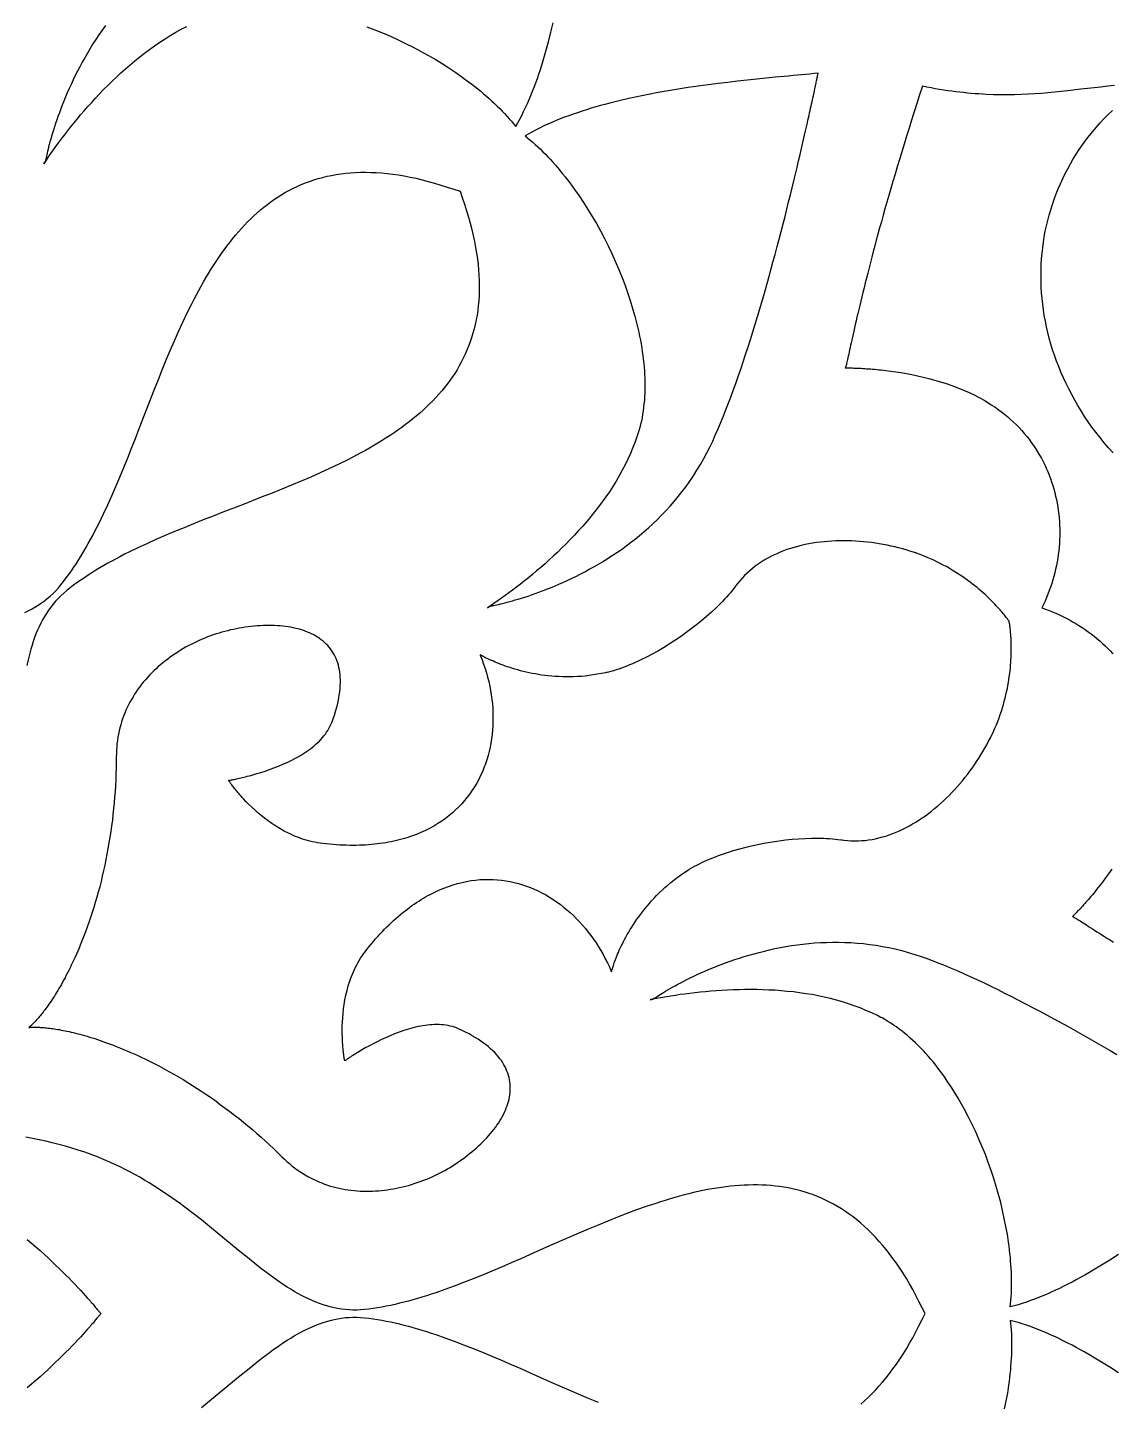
# Model space of a CAD drawing. Extents: x -555 to 555, y -555 to 555.
# Drawn here: x 77.4 to 199.1, y -9.9 to 144.4 of the extents above; entities that cross this region are included whole.
import ezdxf

# ---------------------------------------------------------------- set-up
doc = ezdxf.new("R2010")
doc.units = 0
doc.layers.add('PLAN_1', color=18, linetype='CONTINUOUS')

msp = doc.modelspace()

# ---------------------------------------------------------------- linework, layer by layer
at = {"layer": 'PLAN_1'}
for points in [[(86.17, 144.6), (85.8, 144.08), (85.44, 143.57), (85.1, 143.05), (84.76, 142.53), (84.44, 142.02), (84.14, 141.5), (83.84, 140.99), (83.56, 140.48), (83.28, 139.98), (83.02, 139.47), (82.77, 138.98), (82.53, 138.49), (82.3, 138), (82.09, 137.52), (81.88, 137.05), (81.68, 136.58), (81.49, 136.13), (81.32, 135.68), (81.15, 135.24), (80.99, 134.82), (80.84, 134.4), (80.7, 134), (80.56, 133.61), (80.44, 133.23), (80.33, 132.86), (80.22, 132.51), (80.12, 132.17), (80.03, 131.85), (79.94, 131.55), (79.86, 131.26), (79.79, 130.99), (79.73, 130.74), (79.67, 130.5), (79.62, 130.29), (79.58, 130.09), (79.54, 129.92), (79.51, 129.77), (79.48, 129.64), (79.47, 129.58), (79.46, 129.53), (79.45, 129.48), (79.44, 129.44), (79.44, 129.41), (79.43, 129.38), (79.43, 129.36), (79.42, 129.34), (79.42, 129.33), (79.25, 129.07), (79.3, 129.15), (79.54, 129.5), (79.78, 129.86), (80.05, 130.24), (80.32, 130.63), (80.61, 131.03), (80.91, 131.44), (81.23, 131.87), (81.56, 132.3), (81.9, 132.74), (82.25, 133.19), (82.61, 133.64), (82.99, 134.1), (83.38, 134.57), (83.78, 135.04), (84.19, 135.51), (84.62, 135.98), (85.06, 136.46), (85.5, 136.93), (85.96, 137.41), (86.43, 137.88), (86.91, 138.35), (87.4, 138.82), (87.9, 139.28), (88.41, 139.74), (88.93, 140.19), (89.47, 140.64), (90.01, 141.08), (90.56, 141.5), (91.12, 141.92), (91.69, 142.33), (92.27, 142.73), (92.86, 143.11), (93.45, 143.48), (94.06, 143.84), (94.68, 144.18), (95.3, 144.51)], [(115.52, 144.46), (116.4, 144.12), (117.28, 143.77), (118.15, 143.39), (119.01, 143), (119.86, 142.6), (120.71, 142.17), (121.54, 141.73), (122.36, 141.28), (123.16, 140.81), (123.95, 140.33), (124.72, 139.84), (125.48, 139.33), (126.21, 138.82), (126.93, 138.3), (127.28, 138.03), (127.62, 137.76), (127.96, 137.49), (128.29, 137.22), (128.62, 136.95), (128.93, 136.67), (129.25, 136.4), (129.55, 136.12), (129.85, 135.84), (130.15, 135.56), (130.43, 135.28), (130.71, 134.99), (130.98, 134.71), (131.24, 134.42), (131.5, 134.14), (131.75, 133.85), (131.99, 133.56), (132.22, 133.28), (132.45, 133.68), (132.68, 134.1), (132.9, 134.52), (133.11, 134.95), (133.33, 135.39), (133.53, 135.84), (133.73, 136.29), (133.93, 136.75), (134.12, 137.22), (134.3, 137.7), (134.48, 138.18), (134.65, 138.67), (134.82, 139.16), (134.99, 139.67), (135.15, 140.17), (135.31, 140.68), (135.46, 141.2), (135.61, 141.72), (135.75, 142.24), (135.89, 142.77), (136.16, 143.84), (136.41, 144.92)], [(199.44, 137.86), (198.67, 137.78), (197.9, 137.69), (197.15, 137.61), (195.65, 137.44), (194.18, 137.27), (192.7, 137.12), (191.97, 137.05), (191.23, 136.99), (190.48, 136.94), (189.73, 136.89), (188.97, 136.86), (188.21, 136.84), (187.43, 136.83), (186.65, 136.83), (185.85, 136.84), (185.04, 136.87), (184.21, 136.92), (183.79, 136.95), (183.36, 136.98), (182.94, 137.02), (182.5, 137.07), (182.06, 137.11), (181.62, 137.17), (181.17, 137.22), (180.72, 137.29), (180.26, 137.36), (179.79, 137.43), (179.32, 137.51), (178.85, 137.59), (178.36, 137.69), (177.88, 137.78), (177.56, 136.81), (177.25, 135.85), (176.95, 134.91), (176.65, 133.98), (176.37, 133.07), (176.09, 132.17), (175.82, 131.29), (175.55, 130.42), (175.29, 129.57), (175.04, 128.74), (174.8, 127.91), (174.56, 127.11), (174.33, 126.31), (174.1, 125.54), (173.88, 124.78), (173.67, 124.03), (173.47, 123.3), (173.27, 122.58), (173.07, 121.88), (172.88, 121.19), (172.7, 120.52), (172.53, 119.87), (172.36, 119.23), (172.19, 118.6), (172.03, 117.99), (171.88, 117.4), (171.73, 116.82), (171.59, 116.25), (171.45, 115.7), (171.32, 115.17), (171.19, 114.65), (171.07, 114.15), (170.95, 113.66), (170.84, 113.19), (170.73, 112.73), (170.63, 112.29), (170.53, 111.86), (170.43, 111.45), (170.34, 111.05), (170.25, 110.67), (170.17, 110.31), (170.09, 109.96), (170.02, 109.62), (169.95, 109.3), (169.88, 109), (169.82, 108.71), (169.76, 108.44), (169.7, 108.18), (169.65, 107.94), (169.6, 107.71), (169.55, 107.5), (169.51, 107.3), (169.47, 107.12), (169.43, 106.96), (169.4, 106.81), (169.37, 106.68), (169.34, 106.56), (169.31, 106.45), (169.29, 106.37), (169.27, 106.3), (169.25, 106.24), (169.23, 106.2), (169.22, 106.17), (169.21, 106.17), (169.21, 106.17), (169.23, 106.17), (169.26, 106.17), (169.3, 106.17), (169.36, 106.17), (169.42, 106.17), (169.5, 106.17), (169.59, 106.17), (169.69, 106.17), (169.8, 106.16), (169.91, 106.16), (170.04, 106.16), (170.18, 106.15), (170.33, 106.15), (170.49, 106.14), (170.65, 106.14), (170.83, 106.13), (171.01, 106.12), (171.2, 106.11), (171.4, 106.1), (171.61, 106.08), (171.82, 106.07), (172.04, 106.05), (172.27, 106.03), (172.51, 106.01), (172.75, 105.99), (173, 105.97), (173.25, 105.94), (173.51, 105.91), (173.78, 105.88), (174.33, 105.81), (174.89, 105.73), (175.48, 105.64), (176.08, 105.53), (176.69, 105.42), (177.31, 105.29), (177.95, 105.14), (178.59, 104.98), (179.24, 104.81), (179.89, 104.62), (180.54, 104.41), (181.19, 104.18), (181.84, 103.94), (182.49, 103.68), (183.13, 103.39), (183.76, 103.09), (184.08, 102.93), (184.39, 102.77), (184.81, 102.53), (185.21, 102.29), (185.61, 102.04), (186, 101.78), (186.38, 101.51), (186.74, 101.24), (187.1, 100.96), (187.45, 100.67), (187.78, 100.38), (188.11, 100.08), (188.42, 99.77), (188.73, 99.46), (189.02, 99.14), (189.31, 98.81), (189.58, 98.48), (189.85, 98.15), (190.1, 97.81), (190.35, 97.46), (190.58, 97.11), (190.81, 96.75), (191.02, 96.39), (191.23, 96.03), (191.42, 95.66), (191.61, 95.29), (191.78, 94.91), (191.95, 94.53), (192.1, 94.14), (192.25, 93.76), (192.38, 93.37), (192.51, 92.98), (192.63, 92.58), (192.73, 92.18), (192.83, 91.78), (192.92, 91.38), (193, 90.97), (193.07, 90.57), (193.13, 90.16), (193.18, 89.75), (193.22, 89.34), (193.25, 88.93), (193.27, 88.52), (193.29, 88.11), (193.29, 87.69), (193.29, 87.28), (193.27, 86.87), (193.25, 86.45), (193.22, 86.04), (193.17, 85.63), (193.12, 85.21), (193.06, 84.8), (192.99, 84.39), (192.92, 83.98), (192.83, 83.58), (192.73, 83.17), (192.63, 82.77), (192.52, 82.36), (192.39, 81.96), (192.26, 81.57), (192.12, 81.17), (191.97, 80.78), (191.82, 80.39), (191.65, 80), (191.48, 79.62), (191.29, 79.24), (191.69, 79.1), (192.09, 78.95), (192.48, 78.79), (192.86, 78.63), (193.25, 78.46), (193.62, 78.27), (194, 78.09), (194.37, 77.89), (194.73, 77.68), (195.09, 77.47), (195.45, 77.25), (195.8, 77.03), (196.14, 76.79), (196.48, 76.55), (196.81, 76.3), (197.14, 76.05), (197.46, 75.79), (197.78, 75.52), (198.09, 75.24), (198.39, 74.96), (198.69, 74.67), (198.97, 74.38), (199.26, 74.07)], [(199.27, 96.62), (198.77, 97.19), (198.28, 97.77), (197.81, 98.35), (197.35, 98.94), (196.91, 99.53), (196.49, 100.13), (196.08, 100.73), (195.7, 101.34), (195.32, 101.95), (194.97, 102.56), (194.63, 103.18), (194.3, 103.8), (194, 104.42), (193.71, 105.05), (193.43, 105.68), (193.17, 106.31), (192.93, 106.94), (192.7, 107.58), (192.49, 108.21), (192.3, 108.85), (192.12, 109.49), (191.96, 110.13), (191.81, 110.77), (191.68, 111.41), (191.56, 112.05), (191.46, 112.69), (191.38, 113.33), (191.31, 113.97), (191.26, 114.61), (191.22, 115.25), (191.2, 115.88), (191.19, 116.52), (191.2, 117.15), (191.22, 117.78), (191.26, 118.41), (191.31, 119.04), (191.38, 119.66), (191.46, 120.28), (191.56, 120.9), (191.67, 121.51), (191.8, 122.12), (191.95, 122.73), (192.1, 123.33), (192.28, 123.93), (192.46, 124.52), (192.66, 125.11), (192.88, 125.7), (193.11, 126.28), (193.36, 126.85), (193.62, 127.42), (193.89, 127.98), (194.18, 128.53), (194.48, 129.08), (194.8, 129.62), (195.13, 130.16), (195.48, 130.69), (195.83, 131.21), (196.21, 131.72), (196.6, 132.23), (197, 132.72), (197.41, 133.21), (197.84, 133.69), (198.28, 134.17), (198.74, 134.63), (199.21, 135.08)], [(77.11, 78.72), (77.5, 78.91), (77.88, 79.1), (78.25, 79.32), (78.61, 79.54), (78.97, 79.78), (79.31, 80.02), (79.64, 80.29), (79.97, 80.56), (80.28, 80.86), (80.59, 81.16), (80.88, 81.48), (81.17, 81.82), (81.47, 82.2), (81.76, 82.59), (82.06, 82.99), (82.34, 83.39), (82.62, 83.8), (82.9, 84.22), (83.18, 84.65), (83.45, 85.09), (83.71, 85.53), (83.98, 85.98), (84.24, 86.44), (84.49, 86.9), (84.74, 87.37), (84.99, 87.84), (85.24, 88.32), (85.48, 88.81), (85.96, 89.79), (86.43, 90.8), (86.89, 91.82), (87.35, 92.86), (87.79, 93.92), (88.23, 94.99), (88.67, 96.06), (89.1, 97.15), (89.53, 98.25), (89.96, 99.35), (90.81, 101.56), (91.68, 103.77), (92.11, 104.87), (92.55, 105.97), (93, 107.06), (93.45, 108.14), (93.91, 109.21), (94.38, 110.27), (94.86, 111.32), (95.35, 112.35), (95.86, 113.37), (96.11, 113.87), (96.37, 114.36), (96.64, 114.85), (96.9, 115.34), (97.17, 115.82), (97.45, 116.29), (97.73, 116.76), (98.01, 117.22), (98.3, 117.68), (98.59, 118.13), (98.88, 118.57), (99.18, 119), (99.49, 119.43), (99.8, 119.85), (100.12, 120.26), (100.44, 120.67), (100.76, 121.06), (101.1, 121.45), (101.43, 121.83), (101.78, 122.2), (102.13, 122.56), (102.48, 122.91), (102.84, 123.25), (103.21, 123.59), (103.58, 123.91), (103.96, 124.22), (104.35, 124.53), (104.74, 124.82), (105.14, 125.1), (105.55, 125.37), (105.97, 125.63), (106.39, 125.88), (106.82, 126.11), (107.26, 126.34), (107.7, 126.55), (108.15, 126.75), (108.61, 126.93), (109.08, 127.11), (109.56, 127.27), (110.05, 127.42), (110.54, 127.55), (111.04, 127.68), (111.55, 127.78), (112.07, 127.88), (112.6, 127.96), (113.14, 128.02), (113.69, 128.07), (114.24, 128.11), (114.81, 128.13), (115.39, 128.13), (115.97, 128.12), (116.57, 128.09), (117.17, 128.05), (117.79, 127.99), (118.42, 127.92), (119.05, 127.83), (119.7, 127.72), (120.36, 127.59), (121.03, 127.45), (121.71, 127.29), (122.4, 127.11), (123.1, 126.91), (123.81, 126.7), (124.54, 126.47), (125.28, 126.22), (125.99, 125.99), (126.22, 125.28), (126.47, 124.54), (126.7, 123.81), (126.91, 123.1), (127.11, 122.4), (127.29, 121.71), (127.45, 121.03), (127.59, 120.36), (127.72, 119.7), (127.83, 119.05), (127.92, 118.42), (127.99, 117.79), (128.05, 117.17), (128.09, 116.57), (128.12, 115.97), (128.13, 115.39), (128.13, 114.81), (128.11, 114.24), (128.07, 113.69), (128.02, 113.14), (127.96, 112.6), (127.88, 112.07), (127.78, 111.55), (127.68, 111.04), (127.55, 110.54), (127.42, 110.05), (127.27, 109.56), (127.11, 109.08), (126.93, 108.61), (126.75, 108.15), (126.55, 107.7), (126.34, 107.26), (126.11, 106.82), (125.88, 106.39), (125.63, 105.97), (125.37, 105.55), (125.1, 105.14), (124.82, 104.74), (124.53, 104.35), (124.22, 103.96), (123.91, 103.58), (123.59, 103.21), (123.25, 102.84), (122.91, 102.48), (122.56, 102.13), (122.2, 101.78), (121.83, 101.43), (121.45, 101.1), (121.06, 100.76), (120.67, 100.44), (120.26, 100.12), (119.85, 99.8), (119.43, 99.49), (119, 99.18), (118.57, 98.88), (118.13, 98.59), (117.68, 98.3), (117.22, 98.01), (116.76, 97.73), (116.29, 97.45), (115.82, 97.17), (115.34, 96.9), (114.85, 96.64), (114.36, 96.37), (113.87, 96.11), (113.37, 95.86), (112.35, 95.35), (111.32, 94.86), (110.27, 94.38), (109.21, 93.91), (108.14, 93.45), (107.06, 93), (105.97, 92.55), (104.87, 92.11), (103.77, 91.68), (101.56, 90.81), (99.35, 89.96), (98.25, 89.53), (97.15, 89.1), (96.06, 88.67), (94.99, 88.23), (93.92, 87.79), (92.86, 87.35), (91.82, 86.89), (90.8, 86.43), (89.79, 85.96), (88.81, 85.48), (88.32, 85.24), (87.84, 84.99), (87.37, 84.74), (86.9, 84.49), (86.44, 84.24), (85.98, 83.98), (85.53, 83.71), (85.09, 83.45), (84.65, 83.18), (84.22, 82.9), (83.8, 82.62), (83.39, 82.34), (82.99, 82.06), (82.59, 81.76), (82.2, 81.47), (81.82, 81.17), (81.48, 80.88), (81.16, 80.59), (80.86, 80.28), (80.56, 79.97), (80.29, 79.64), (80.02, 79.31), (79.78, 78.97), (79.54, 78.61), (79.32, 78.25), (79.1, 77.88), (78.91, 77.5), (78.72, 77.11), (78.54, 76.71), (78.37, 76.3), (78.22, 75.89), (78.07, 75.46), (77.93, 75.03), (77.8, 74.59), (77.68, 74.15), (77.57, 73.7), (77.46, 73.24), (77.36, 72.77)], [(199.13, 49.88), (198.78, 49.39), (198.43, 48.91), (198.09, 48.45), (197.75, 48.01), (197.58, 47.8), (197.42, 47.6), (197.26, 47.4), (197.1, 47.21), (196.95, 47.02), (196.79, 46.84), (196.64, 46.66), (196.5, 46.49), (196.36, 46.33), (196.22, 46.18), (196.09, 46.03), (195.96, 45.88), (195.84, 45.75), (195.72, 45.62), (195.61, 45.5), (195.5, 45.38), (195.4, 45.27), (195.3, 45.17), (195.21, 45.08), (195.13, 44.99), (195.06, 44.92), (194.99, 44.85), (194.93, 44.78), (194.87, 44.73), (194.83, 44.68), (194.79, 44.65), (194.76, 44.62), (194.73, 44.59), (194.72, 44.58), (194.72, 44.58), (194.73, 44.58), (194.76, 44.57), (194.8, 44.56), (194.85, 44.53), (194.92, 44.49), (195, 44.45), (195.09, 44.39), (195.19, 44.33), (195.31, 44.26), (195.44, 44.18), (195.58, 44.09), (195.74, 43.99), (195.91, 43.88), (196.09, 43.76), (196.28, 43.64), (196.49, 43.5), (196.71, 43.36), (196.95, 43.21), (197.2, 43.05), (197.46, 42.88), (197.74, 42.71), (198.03, 42.52), (198.33, 42.33), (198.64, 42.13), (198.98, 41.92), (199.32, 41.71)], [(199.87, 6.63), (198.93, 6.02), (197.99, 5.43), (197.04, 4.87), (196.57, 4.59), (196.1, 4.32), (195.63, 4.06), (195.15, 3.8), (194.68, 3.55), (194.21, 3.31), (193.74, 3.07), (193.27, 2.84), (192.8, 2.62), (192.33, 2.4), (191.87, 2.2), (191.4, 2), (190.94, 1.81), (190.47, 1.63), (190.01, 1.46), (189.55, 1.3), (189.09, 1.15), (188.64, 1), (188.18, 0.87), (187.73, 0.75), (187.77, 1.12), (187.81, 1.49), (187.83, 1.87), (187.86, 2.25), (187.87, 2.64), (187.88, 3.03), (187.88, 3.43), (187.88, 3.83), (187.87, 4.23), (187.86, 4.64), (187.84, 5.06), (187.81, 5.47), (187.78, 5.89), (187.75, 6.32), (187.7, 6.74), (187.65, 7.17), (187.6, 7.6), (187.54, 8.04), (187.41, 8.91), (187.25, 9.8), (187.07, 10.69), (186.88, 11.58), (186.66, 12.48), (186.42, 13.38), (186.16, 14.28), (185.88, 15.18), (185.59, 16.07), (185.27, 16.97), (184.94, 17.85), (184.59, 18.73), (184.22, 19.6), (183.83, 20.47), (183.43, 21.32), (183.01, 22.15), (182.57, 22.98), (182.12, 23.78), (181.89, 24.18), (181.65, 24.57), (181.41, 24.96), (181.17, 25.35), (180.92, 25.72), (180.67, 26.1), (180.42, 26.46), (180.16, 26.83), (179.9, 27.18), (179.64, 27.53), (179.37, 27.88), (179.1, 28.22), (178.82, 28.55), (178.54, 28.87), (178.26, 29.19), (177.98, 29.5), (177.69, 29.8), (177.4, 30.1), (177.1, 30.39), (176.81, 30.67), (176.51, 30.94), (176.2, 31.21), (175.9, 31.46), (175.59, 31.71), (175.28, 31.95), (174.96, 32.18), (174.64, 32.4), (174.32, 32.61), (174, 32.81), (173.67, 33.01), (173.35, 33.19), (173.26, 33.23), (173.24, 33.25), (173.23, 33.25), (173.21, 33.26), (173.13, 33.3), (172.82, 33.46), (172.19, 33.77), (171.54, 34.05), (170.89, 34.32), (170.23, 34.57), (169.57, 34.79), (168.9, 35.01), (168.22, 35.2), (167.54, 35.37), (166.85, 35.54), (166.17, 35.68), (165.48, 35.81), (164.78, 35.92), (164.09, 36.02), (163.4, 36.11), (162.71, 36.18), (162.02, 36.25), (161.33, 36.3), (160.64, 36.33), (159.96, 36.36), (159.28, 36.38), (158.61, 36.38), (157.95, 36.38), (157.29, 36.37), (156.63, 36.35), (155.99, 36.32), (155.35, 36.28), (154.73, 36.24), (154.11, 36.19), (153.51, 36.14), (152.92, 36.08), (152.34, 36.02), (151.77, 35.95), (151.22, 35.88), (150.68, 35.81), (150.16, 35.73), (149.65, 35.65), (149.16, 35.57), (148.69, 35.49), (148.24, 35.41), (147.81, 35.33), (147.4, 35.25), (147.31, 35.23), (147.61, 35.29), (147.62, 35.3), (147.63, 35.31), (147.65, 35.32), (147.67, 35.33), (147.7, 35.35), (147.74, 35.38), (147.77, 35.4), (147.82, 35.43), (147.87, 35.47), (147.98, 35.54), (148.11, 35.62), (148.26, 35.72), (148.43, 35.83), (148.62, 35.94), (148.82, 36.07), (149.05, 36.2), (149.29, 36.34), (149.55, 36.49), (149.82, 36.65), (150.11, 36.81), (150.42, 36.98), (150.75, 37.15), (151.09, 37.33), (151.44, 37.51), (151.81, 37.69), (152.2, 37.88), (152.6, 38.06), (153.01, 38.25), (153.44, 38.44), (153.88, 38.63), (154.34, 38.82), (154.8, 39.01), (155.29, 39.2), (155.78, 39.38), (156.28, 39.57), (156.8, 39.74), (157.33, 39.92), (157.87, 40.09), (158.42, 40.25), (158.98, 40.41), (159.55, 40.56), (160.13, 40.71), (160.72, 40.85), (161.32, 40.98), (161.93, 41.1), (162.55, 41.21), (163.18, 41.31), (163.81, 41.4), (164.46, 41.48), (165.11, 41.55), (165.76, 41.61), (166.43, 41.65), (167.1, 41.68), (167.78, 41.69), (168.46, 41.69), (169.15, 41.68), (169.84, 41.65), (170.54, 41.6), (171.25, 41.54), (171.95, 41.45), (172.67, 41.35), (173.38, 41.23), (174.11, 41.1), (174.83, 40.94), (175.56, 40.76), (176.29, 40.56), (177.02, 40.33), (177.75, 40.09), (178.4, 39.86), (179.06, 39.61), (179.73, 39.34), (180.42, 39.07), (181.12, 38.77), (181.84, 38.47), (182.56, 38.15), (183.3, 37.82), (184.04, 37.47), (184.8, 37.12), (185.56, 36.75), (186.33, 36.38), (187.1, 35.99), (187.88, 35.6), (188.67, 35.2), (189.46, 34.79), (190.25, 34.38), (191.05, 33.95), (192.64, 33.1), (194.23, 32.22), (195.82, 31.34), (197.39, 30.44), (198.17, 30), (198.94, 29.55), (199.7, 29.1)], [(170.95, -10.17), (171.37, -9.8), (171.78, -9.42), (172.19, -9.01), (172.6, -8.59), (173, -8.15), (173.4, -7.69), (173.8, -7.21), (174.19, -6.72), (174.57, -6.2), (174.95, -5.67), (175.33, -5.11), (175.7, -4.54), (176.07, -3.95), (176.43, -3.33), (176.79, -2.7), (177.14, -2.04), (177.49, -1.36), (177.83, -0.67), (178.17, 0), (177.83, 0.67), (177.49, 1.36), (177.14, 2.04), (176.79, 2.7), (176.43, 3.33), (176.07, 3.95), (175.7, 4.54), (175.33, 5.11), (174.95, 5.67), (174.57, 6.2), (174.19, 6.72), (173.8, 7.21), (173.4, 7.69), (173, 8.15), (172.6, 8.59), (172.19, 9.01), (171.78, 9.42), (171.37, 9.8), (170.95, 10.17), (170.53, 10.52), (170.1, 10.86), (169.67, 11.17), (169.24, 11.48), (168.8, 11.76), (168.36, 12.03), (167.91, 12.28), (167.46, 12.52), (167.01, 12.75), (166.56, 12.95), (166.1, 13.15), (165.64, 13.33), (165.17, 13.49), (164.71, 13.64), (164.24, 13.78), (163.76, 13.9), (163.29, 14.01), (162.81, 14.11), (162.32, 14.19), (161.84, 14.27), (161.35, 14.33), (160.86, 14.37), (160.37, 14.41), (159.87, 14.43), (159.38, 14.45), (158.88, 14.45), (158.37, 14.44), (157.87, 14.42), (157.36, 14.39), (156.85, 14.35), (156.34, 14.3), (155.83, 14.24), (155.32, 14.18), (154.8, 14.1), (154.28, 14.01), (153.76, 13.92), (153.24, 13.82), (152.72, 13.7), (152.19, 13.59), (151.66, 13.46), (151.14, 13.32), (150.61, 13.18), (150.08, 13.04), (149.54, 12.88), (149.01, 12.72), (148.48, 12.55), (147.94, 12.38), (146.87, 12.02), (145.79, 11.64), (144.71, 11.24), (143.63, 10.82), (142.55, 10.39), (141.46, 9.94), (140.37, 9.49), (139.29, 9.02), (138.2, 8.55), (136.03, 7.6), (133.86, 6.64), (132.78, 6.16), (131.7, 5.69), (130.63, 5.23), (129.55, 4.78), (128.49, 4.33), (127.43, 3.9), (126.37, 3.49), (125.32, 3.09), (124.28, 2.71), (123.24, 2.35), (122.73, 2.18), (122.21, 2.01), (121.7, 1.85), (121.19, 1.7), (120.68, 1.56), (120.18, 1.42), (119.67, 1.28), (119.17, 1.16), (118.67, 1.04), (118.18, 0.93), (117.68, 0.83), (117.19, 0.74), (116.7, 0.66), (116.22, 0.58), (115.73, 0.52), (115.25, 0.46), (114.81, 0.42), (114.38, 0.4), (113.94, 0.4), (113.51, 0.42), (113.09, 0.45), (112.67, 0.51), (112.25, 0.57), (111.83, 0.66), (111.41, 0.75), (111, 0.87), (110.59, 1), (110.18, 1.14), (109.78, 1.3), (109.37, 1.47), (108.97, 1.65), (108.56, 1.84), (108.16, 2.05), (107.76, 2.27), (107.36, 2.5), (106.96, 2.74), (106.56, 2.99), (106.16, 3.25), (105.76, 3.52), (105.36, 3.8), (104.96, 4.08), (104.55, 4.38), (104.15, 4.68), (103.74, 4.99), (103.34, 5.3), (102.93, 5.63), (102.11, 6.29), (101.27, 6.97), (100.43, 7.66), (99.58, 8.37), (98.71, 9.08), (97.83, 9.8), (96.93, 10.52), (96.01, 11.24), (95.07, 11.96), (94.59, 12.31), (94.11, 12.66), (93.62, 13.01), (93.12, 13.35), (92.62, 13.69), (92.11, 14.02), (91.6, 14.35), (91.08, 14.68), (90.55, 15), (90.02, 15.31), (89.47, 15.61), (88.92, 15.91), (88.37, 16.2), (87.8, 16.48), (87.23, 16.76), (86.64, 17.02), (85.95, 17.32), (85.26, 17.6), (84.55, 17.86), (83.84, 18.12), (83.12, 18.35), (82.4, 18.58), (81.67, 18.79), (80.94, 18.99), (80.2, 19.17), (79.47, 19.35), (78.73, 19.51), (77.98, 19.66), (77.24, 19.8)], [(77.38, 8.34), (77.87, 7.91), (78.36, 7.49), (78.83, 7.08), (79.28, 6.67), (79.73, 6.26), (80.16, 5.86), (80.57, 5.46), (80.97, 5.08), (81.36, 4.7), (81.73, 4.33), (82.08, 3.97), (82.42, 3.62), (82.75, 3.28), (83.06, 2.95), (83.35, 2.64), (83.63, 2.33), (83.89, 2.05), (84.13, 1.77), (84.36, 1.51), (84.47, 1.39), (84.57, 1.27), (84.67, 1.16), (84.77, 1.05), (84.86, 0.94), (84.94, 0.84), (85.03, 0.74), (85.1, 0.65), (85.18, 0.56), (85.25, 0.48), (85.31, 0.4), (85.37, 0.33), (85.43, 0.26), (85.48, 0.2), (85.52, 0.14), (85.57, 0.09), (85.6, 0.04), (85.64, 0), (85.6, -0.04), (85.57, -0.09), (85.52, -0.14), (85.48, -0.2), (85.43, -0.26), (85.37, -0.33), (85.31, -0.4), (85.25, -0.48), (85.18, -0.56), (85.1, -0.65), (85.03, -0.74), (84.94, -0.84), (84.86, -0.94), (84.77, -1.05), (84.67, -1.16), (84.57, -1.27), (84.47, -1.39), (84.36, -1.51), (84.13, -1.77), (83.89, -2.05), (83.63, -2.33), (83.35, -2.64), (83.06, -2.95), (82.75, -3.28), (82.42, -3.62), (82.08, -3.97), (81.73, -4.33), (81.36, -4.7), (80.97, -5.08), (80.57, -5.46), (80.16, -5.86), (79.73, -6.26), (79.28, -6.67), (78.83, -7.08), (78.36, -7.49), (77.87, -7.91), (77.38, -8.34)], [(96.93, -10.52), (97.83, -9.8), (98.71, -9.08), (99.58, -8.37), (100.43, -7.66), (101.27, -6.97), (102.11, -6.29), (102.93, -5.63), (103.34, -5.3), (103.74, -4.99), (104.15, -4.68), (104.55, -4.38), (104.96, -4.08), (105.36, -3.8), (105.76, -3.52), (106.16, -3.25), (106.56, -2.99), (106.96, -2.74), (107.36, -2.5), (107.76, -2.27), (108.16, -2.05), (108.56, -1.84), (108.97, -1.65), (109.37, -1.47), (109.78, -1.3), (110.18, -1.14), (110.59, -1), (111, -0.87), (111.41, -0.75), (111.83, -0.66), (112.25, -0.57), (112.67, -0.51), (113.09, -0.45), (113.51, -0.42), (113.94, -0.4), (114.38, -0.4), (114.81, -0.42), (115.25, -0.46), (115.73, -0.52), (116.22, -0.58), (116.7, -0.66), (117.19, -0.74), (117.68, -0.83), (118.18, -0.93), (118.67, -1.04), (119.17, -1.16), (119.67, -1.28), (120.18, -1.42), (120.68, -1.56), (121.19, -1.7), (121.7, -1.85), (122.21, -2.01), (122.73, -2.18), (123.24, -2.35), (124.28, -2.71), (125.32, -3.09), (126.37, -3.49), (127.43, -3.9), (128.49, -4.33), (129.55, -4.78), (130.63, -5.23), (131.7, -5.69), (132.78, -6.16), (133.86, -6.64), (136.03, -7.6), (138.2, -8.55), (139.29, -9.02), (140.37, -9.49), (141.46, -9.94)], [(199.87, -6.63), (198.93, -6.02), (197.99, -5.43), (197.04, -4.87), (196.57, -4.59), (196.1, -4.32), (195.63, -4.06), (195.15, -3.8), (194.68, -3.55), (194.21, -3.31), (193.74, -3.07), (193.27, -2.84), (192.8, -2.62), (192.33, -2.4), (191.87, -2.2), (191.4, -2), (190.94, -1.81), (190.47, -1.63), (190.01, -1.46), (189.55, -1.3), (189.09, -1.15), (188.64, -1), (188.18, -0.87), (187.73, -0.75), (187.77, -1.12), (187.81, -1.49), (187.83, -1.87), (187.86, -2.25), (187.87, -2.64), (187.88, -3.03), (187.88, -3.43), (187.88, -3.83), (187.87, -4.23), (187.86, -4.64), (187.84, -5.06), (187.81, -5.47), (187.78, -5.89), (187.75, -6.32), (187.7, -6.74), (187.65, -7.17), (187.6, -7.6), (187.54, -8.04), (187.41, -8.91), (187.25, -9.8), (187.07, -10.69)]]:
    msp.add_lwpolyline(points, dxfattribs=at)
for points in [[(129.07, 79.25), (129.33, 79.42), (129.34, 79.42), (129.36, 79.43), (129.38, 79.43), (129.41, 79.44), (129.44, 79.44), (129.48, 79.45), (129.53, 79.46), (129.58, 79.47), (129.64, 79.48), (129.77, 79.51), (129.92, 79.54), (130.09, 79.58), (130.29, 79.62), (130.5, 79.67), (130.74, 79.73), (130.99, 79.79), (131.26, 79.86), (131.55, 79.94), (131.85, 80.03), (132.17, 80.12), (132.51, 80.22), (132.86, 80.33), (133.23, 80.44), (133.61, 80.56), (134, 80.7), (134.4, 80.84), (134.82, 80.99), (135.24, 81.15), (135.68, 81.32), (136.13, 81.49), (136.58, 81.68), (137.05, 81.88), (137.52, 82.09), (138, 82.3), (138.49, 82.53), (138.98, 82.77), (139.47, 83.02), (139.98, 83.28), (140.48, 83.56), (140.99, 83.84), (141.5, 84.14), (142.02, 84.44), (142.53, 84.76), (143.05, 85.1), (143.57, 85.44), (144.08, 85.8), (144.6, 86.17), (145.11, 86.56), (145.62, 86.95), (146.13, 87.37), (146.63, 87.79), (147.13, 88.23), (147.63, 88.68), (148.12, 89.15), (148.6, 89.64), (149.08, 90.13), (149.55, 90.65), (150.01, 91.17), (150.46, 91.72), (150.9, 92.28), (151.34, 92.85), (151.76, 93.44), (152.17, 94.05), (152.57, 94.68), (152.96, 95.32), (153.33, 95.98), (153.69, 96.65), (154.03, 97.34), (154.33, 97.96), (154.62, 98.61), (154.91, 99.27), (155.2, 99.95), (155.49, 100.66), (155.78, 101.38), (156.07, 102.12), (156.35, 102.87), (156.64, 103.64), (156.92, 104.43), (157.2, 105.22), (157.48, 106.03), (157.75, 106.85), (158.03, 107.68), (158.3, 108.52), (158.57, 109.37), (158.84, 110.22), (159.1, 111.08), (159.62, 112.81), (160.13, 114.56), (160.62, 116.31), (161.1, 118.05), (161.34, 118.91), (161.57, 119.78), (161.79, 120.63), (162.01, 121.48), (162.23, 122.33), (162.45, 123.16), (162.65, 123.99), (162.86, 124.8), (163.06, 125.6), (163.25, 126.39), (163.44, 127.17), (163.62, 127.93), (163.8, 128.68), (163.98, 129.41), (164.14, 130.12), (164.3, 130.81), (164.46, 131.49), (164.61, 132.14), (164.75, 132.77), (164.82, 133.08), (164.89, 133.38), (164.96, 133.67), (165.02, 133.96), (165.09, 134.24), (165.15, 134.52), (165.21, 134.79), (165.27, 135.05), (165.32, 135.31), (165.38, 135.56), (165.43, 135.8), (165.48, 136.04), (165.53, 136.27), (165.58, 136.49), (165.63, 136.7), (165.67, 136.91), (165.71, 137.1), (165.75, 137.29), (165.79, 137.48), (165.83, 137.65), (165.87, 137.82), (165.9, 137.97), (165.93, 138.12), (165.96, 138.26), (165.99, 138.39), (166.01, 138.51), (166.04, 138.63), (166.06, 138.73), (166.08, 138.83), (166.1, 138.91), (166.11, 138.99), (166.13, 139.05), (166.14, 139.11), (166.15, 139.16), (166.15, 139.19), (166.16, 139.22), (166.16, 139.23), (166.16, 139.24), (165.71, 139.2), (165.25, 139.15), (164.79, 139.11), (164.31, 139.07), (163.84, 139.02), (163.35, 138.98), (162.86, 138.93), (162.36, 138.88), (161.35, 138.79), (160.32, 138.68), (159.27, 138.58), (158.2, 138.46), (157.12, 138.35), (156.03, 138.22), (154.93, 138.09), (153.82, 137.94), (152.7, 137.79), (151.58, 137.63), (150.47, 137.46), (149.35, 137.27), (148.23, 137.08), (147.12, 136.87), (146.02, 136.65), (144.92, 136.41), (143.84, 136.16), (142.77, 135.89), (142.24, 135.75), (141.72, 135.61), (141.2, 135.46), (140.68, 135.31), (140.17, 135.15), (139.67, 134.99), (139.16, 134.82), (138.67, 134.65), (138.18, 134.48), (137.7, 134.3), (137.22, 134.12), (136.75, 133.93), (136.29, 133.73), (135.84, 133.53), (135.39, 133.33), (134.95, 133.11), (134.52, 132.9), (134.1, 132.68), (133.68, 132.45), (133.28, 132.22), (133.56, 131.99), (133.85, 131.75), (134.14, 131.5), (134.42, 131.24), (134.71, 130.98), (134.99, 130.71), (135.28, 130.43), (135.56, 130.15), (135.84, 129.85), (136.12, 129.55), (136.4, 129.25), (136.67, 128.93), (136.95, 128.62), (137.22, 128.29), (137.49, 127.96), (137.76, 127.62), (138.03, 127.28), (138.3, 126.93), (138.82, 126.21), (139.33, 125.48), (139.84, 124.72), (140.33, 123.95), (140.81, 123.16), (141.28, 122.36), (141.73, 121.54), (142.17, 120.71), (142.6, 119.86), (143, 119.01), (143.39, 118.15), (143.77, 117.28), (144.12, 116.4), (144.46, 115.52), (144.78, 114.63), (145.07, 113.74), (145.34, 112.85), (145.6, 111.96), (145.71, 111.52), (145.82, 111.07), (145.93, 110.63), (146.03, 110.18), (146.12, 109.74), (146.21, 109.3), (146.29, 108.86), (146.36, 108.42), (146.43, 107.99), (146.49, 107.55), (146.54, 107.12), (146.59, 106.69), (146.63, 106.26), (146.66, 105.83), (146.69, 105.41), (146.71, 104.99), (146.72, 104.57), (146.72, 104.15), (146.72, 103.74), (146.71, 103.33), (146.69, 102.93), (146.66, 102.53), (146.62, 102.13), (146.58, 101.74), (146.53, 101.35), (146.47, 100.96), (146.4, 100.58), (146.33, 100.2), (146.24, 99.83), (146.15, 99.47), (146.04, 99.11), (146.02, 99.02), (146.01, 98.99), (146.01, 98.98), (146, 98.96), (145.97, 98.87), (145.86, 98.54), (145.63, 97.88), (145.38, 97.22), (145.11, 96.57), (144.82, 95.93), (144.51, 95.3), (144.18, 94.68), (143.84, 94.06), (143.48, 93.45), (143.11, 92.86), (142.73, 92.27), (142.33, 91.69), (141.92, 91.12), (141.5, 90.56), (141.08, 90.01), (140.64, 89.47), (140.19, 88.93), (139.74, 88.41), (139.28, 87.9), (138.82, 87.4), (138.35, 86.91), (137.88, 86.43), (137.41, 85.96), (136.93, 85.5), (136.46, 85.06), (135.98, 84.62), (135.51, 84.19), (135.04, 83.78), (134.57, 83.38), (134.1, 82.99), (133.64, 82.61), (133.19, 82.25), (132.74, 81.9), (132.3, 81.56), (131.87, 81.23), (131.44, 80.91), (131.03, 80.61), (130.63, 80.32), (130.24, 80.05), (129.86, 79.78), (129.5, 79.54), (129.15, 79.3)], [(77.58, 32.14), (77.58, 32.14), (77.59, 32.14), (77.61, 32.14), (77.63, 32.14), (77.66, 32.14), (77.69, 32.15), (77.73, 32.15), (77.77, 32.15), (77.82, 32.15), (77.88, 32.16), (77.94, 32.16), (78.01, 32.16), (78.08, 32.16), (78.16, 32.16), (78.25, 32.16), (78.34, 32.16), (78.44, 32.16), (78.54, 32.16), (78.65, 32.15), (78.77, 32.15), (78.89, 32.14), (79.02, 32.13), (79.15, 32.12), (79.29, 32.11), (79.43, 32.1), (79.59, 32.08), (79.74, 32.06), (79.91, 32.05), (80.07, 32.02), (80.25, 32), (80.43, 31.97), (80.61, 31.94), (80.81, 31.91), (81, 31.88), (81.21, 31.84), (81.42, 31.8), (81.63, 31.76), (81.85, 31.71), (82.08, 31.66), (82.31, 31.61), (82.55, 31.55), (82.8, 31.49), (83.05, 31.43), (83.3, 31.36), (83.57, 31.29), (83.83, 31.22), (84.11, 31.14), (84.39, 31.05), (84.67, 30.96), (84.96, 30.87), (85.26, 30.77), (85.56, 30.67), (85.87, 30.56), (86.19, 30.45), (86.51, 30.34), (86.83, 30.21), (87.16, 30.09), (87.5, 29.95), (87.84, 29.82), (88.19, 29.67), (88.55, 29.52), (88.91, 29.37), (89.27, 29.21), (89.65, 29.04), (90.16, 28.81), (90.68, 28.56), (91.2, 28.3), (91.72, 28.04), (92.25, 27.77), (92.77, 27.48), (93.3, 27.19), (93.83, 26.89), (94.36, 26.58), (94.89, 26.27), (95.42, 25.94), (95.95, 25.61), (96.48, 25.27), (97, 24.92), (97.53, 24.57), (98.06, 24.21), (98.58, 23.84), (99.1, 23.46), (99.62, 23.08), (100.14, 22.69), (100.65, 22.3), (101.16, 21.9), (101.66, 21.49), (102.16, 21.08), (102.66, 20.66), (103.15, 20.24), (103.64, 19.81), (104.12, 19.38), (104.59, 18.94), (105.06, 18.5), (105.52, 18.05), (105.98, 17.6), (106.25, 17.34), (106.53, 17.08), (106.81, 16.84), (107.09, 16.6), (107.38, 16.38), (107.67, 16.16), (107.97, 15.96), (108.27, 15.76), (108.57, 15.58), (108.87, 15.4), (109.18, 15.24), (109.5, 15.08), (109.81, 14.93), (110.13, 14.8), (110.45, 14.67), (110.77, 14.55), (111.1, 14.43), (111.42, 14.33), (111.75, 14.24), (112.08, 14.15), (112.41, 14.07), (112.75, 14.01), (113.08, 13.94), (113.42, 13.89), (113.76, 13.85), (114.1, 13.81), (114.43, 13.78), (114.77, 13.76), (115.11, 13.75), (115.46, 13.74), (115.8, 13.75), (116.14, 13.75), (116.48, 13.77), (116.82, 13.79), (117.16, 13.82), (117.5, 13.86), (117.84, 13.91), (118.18, 13.96), (118.51, 14.02), (118.85, 14.08), (119.19, 14.15), (119.52, 14.23), (119.85, 14.31), (120.18, 14.4), (120.51, 14.5), (120.84, 14.6), (121.16, 14.71), (121.49, 14.82), (121.81, 14.94), (122.12, 15.06), (122.44, 15.19), (122.75, 15.33), (123.06, 15.47), (123.37, 15.61), (123.67, 15.76), (123.97, 15.92), (124.27, 16.08), (124.56, 16.24), (124.85, 16.41), (125.13, 16.59), (125.41, 16.77), (125.69, 16.95), (125.96, 17.14), (126.23, 17.33), (126.51, 17.54), (126.78, 17.75), (127.05, 17.96), (127.31, 18.17), (127.57, 18.39), (127.82, 18.61), (128.06, 18.83), (128.3, 19.06), (128.53, 19.28), (128.75, 19.51), (128.97, 19.74), (129.18, 19.97), (129.38, 20.21), (129.57, 20.44), (129.76, 20.68), (129.94, 20.91), (130.11, 21.15), (130.27, 21.39), (130.43, 21.63), (130.57, 21.87), (130.71, 22.11), (130.84, 22.36), (130.96, 22.6), (131.07, 22.85), (131.16, 23.09), (131.26, 23.34), (131.34, 23.58), (131.41, 23.83), (131.47, 24.07), (131.52, 24.32), (131.55, 24.56), (131.58, 24.81), (131.6, 25.05), (131.61, 25.3), (131.6, 25.54), (131.59, 25.78), (131.56, 26.03), (131.52, 26.27), (131.47, 26.51), (131.41, 26.75), (131.33, 26.99), (131.24, 27.23), (131.14, 27.46), (131.03, 27.7), (130.9, 27.93), (130.76, 28.16), (130.61, 28.4), (130.44, 28.62), (130.26, 28.85), (130.07, 29.08), (129.86, 29.3), (129.64, 29.52), (129.4, 29.74), (129.15, 29.96), (128.89, 30.17), (128.61, 30.38), (128.31, 30.59), (128, 30.8), (127.68, 31), (127.33, 31.2), (126.98, 31.4), (126.6, 31.59), (126.21, 31.78), (125.81, 31.97), (125.58, 32.07), (125.35, 32.15), (125.11, 32.22), (124.87, 32.29), (124.63, 32.34), (124.38, 32.38), (124.13, 32.41), (123.88, 32.44), (123.63, 32.45), (123.37, 32.46), (123.11, 32.45), (122.85, 32.44), (122.58, 32.42), (122.32, 32.39), (122.05, 32.36), (121.79, 32.32), (121.52, 32.27), (121.25, 32.22), (120.72, 32.09), (120.18, 31.95), (119.65, 31.78), (119.13, 31.6), (118.62, 31.4), (118.11, 31.2), (117.62, 30.98), (117.14, 30.76), (116.67, 30.53), (116.23, 30.3), (115.8, 30.08), (115.6, 29.97), (115.4, 29.86), (115.21, 29.75), (115.02, 29.64), (114.84, 29.53), (114.67, 29.43), (114.51, 29.33), (114.35, 29.23), (114.2, 29.14), (114.05, 29.05), (113.92, 28.97), (113.79, 28.89), (113.68, 28.81), (113.57, 28.74), (113.47, 28.67), (113.38, 28.61), (113.3, 28.56), (113.23, 28.51), (113.17, 28.47), (113.12, 28.43), (113.08, 28.4), (113.05, 28.38), (113.03, 28.37), (113.02, 28.37), (113.02, 28.37), (113.02, 28.39), (113.02, 28.42), (113.01, 28.45), (113, 28.5), (112.99, 28.56), (112.98, 28.62), (112.97, 28.7), (112.95, 28.79), (112.94, 28.88), (112.93, 28.98), (112.91, 29.09), (112.9, 29.21), (112.88, 29.34), (112.87, 29.47), (112.85, 29.62), (112.84, 29.77), (112.82, 29.93), (112.81, 30.09), (112.8, 30.26), (112.79, 30.44), (112.78, 30.62), (112.77, 30.81), (112.76, 31), (112.75, 31.41), (112.75, 31.84), (112.75, 32.28), (112.77, 32.74), (112.8, 33.22), (112.84, 33.71), (112.9, 34.21), (112.97, 34.71), (113.05, 35.23), (113.16, 35.75), (113.29, 36.28), (113.43, 36.8), (113.6, 37.33), (113.69, 37.59), (113.79, 37.86), (113.89, 38.12), (114.01, 38.38), (114.12, 38.64), (114.25, 38.89), (114.38, 39.15), (114.51, 39.4), (114.66, 39.65), (114.81, 39.9), (114.97, 40.15), (115.14, 40.39), (115.31, 40.63), (115.49, 40.87), (115.74, 41.18), (115.99, 41.48), (116.24, 41.78), (116.49, 42.06), (116.74, 42.35), (117, 42.62), (117.25, 42.89), (117.5, 43.15), (117.76, 43.41), (118.01, 43.66), (118.26, 43.9), (118.52, 44.14), (118.77, 44.37), (119.03, 44.59), (119.29, 44.81), (119.54, 45.02), (119.8, 45.22), (120.06, 45.42), (120.31, 45.61), (120.57, 45.8), (120.83, 45.98), (121.08, 46.15), (121.34, 46.32), (121.6, 46.48), (121.86, 46.64), (122.11, 46.79), (122.37, 46.93), (122.63, 47.07), (123.14, 47.33), (123.66, 47.57), (124.17, 47.78), (124.68, 47.97), (125.19, 48.14), (125.7, 48.29), (126.2, 48.41), (126.71, 48.52), (127.21, 48.61), (127.71, 48.67), (128.21, 48.72), (128.7, 48.74), (129.19, 48.75), (129.68, 48.74), (130.16, 48.71), (130.64, 48.66), (131.12, 48.59), (131.59, 48.51), (132.06, 48.4), (132.52, 48.28), (132.97, 48.15), (133.43, 48), (133.87, 47.83), (134.31, 47.64), (134.74, 47.45), (135.17, 47.23), (135.59, 47), (136.01, 46.76), (136.41, 46.5), (136.81, 46.23), (137.21, 45.95), (137.59, 45.65), (137.97, 45.34), (138.34, 45.02), (138.7, 44.69), (139.05, 44.34), (139.39, 43.98), (139.72, 43.61), (140.05, 43.23), (140.36, 42.84), (140.67, 42.44), (140.96, 42.03), (141.25, 41.61), (141.52, 41.19), (141.79, 40.75), (142.04, 40.3), (142.28, 39.85), (142.51, 39.39), (142.73, 38.92), (142.95, 38.4), (142.97, 38.37), (142.98, 38.39), (142.99, 38.43), (143, 38.49), (143.02, 38.55), (143.04, 38.64), (143.07, 38.73), (143.11, 38.84), (143.15, 38.96), (143.19, 39.1), (143.24, 39.24), (143.29, 39.4), (143.35, 39.57), (143.42, 39.75), (143.49, 39.94), (143.57, 40.14), (143.66, 40.34), (143.75, 40.56), (143.85, 40.79), (143.96, 41.02), (144.07, 41.26), (144.19, 41.51), (144.32, 41.76), (144.45, 42.02), (144.59, 42.28), (144.74, 42.56), (144.9, 42.83), (145.07, 43.11), (145.24, 43.4), (145.43, 43.68), (145.62, 43.97), (145.82, 44.27), (146.03, 44.56), (146.25, 44.86), (146.48, 45.16), (146.71, 45.46), (146.96, 45.76), (147.22, 46.06), (147.48, 46.35), (147.76, 46.65), (148.04, 46.95), (148.34, 47.24), (148.65, 47.54), (148.97, 47.83), (149.29, 48.11), (149.63, 48.4), (149.98, 48.68), (150.35, 48.95), (150.72, 49.22), (151.1, 49.49), (151.5, 49.75), (151.55, 49.78), (151.58, 49.8), (151.59, 49.81), (151.66, 49.84), (151.78, 49.92), (152.03, 50.07), (152.3, 50.22), (152.57, 50.36), (152.84, 50.5), (153.13, 50.64), (153.42, 50.78), (153.72, 50.91), (154.03, 51.04), (154.34, 51.17), (154.66, 51.3), (154.98, 51.42), (155.31, 51.54), (155.98, 51.77), (156.67, 51.98), (157.37, 52.18), (158.09, 52.37), (158.82, 52.54), (159.55, 52.7), (160.29, 52.84), (161.03, 52.97), (161.78, 53.08), (162.52, 53.18), (163.25, 53.25), (163.98, 53.31), (164.7, 53.35), (165.41, 53.38), (165.76, 53.38), (166.11, 53.38), (166.45, 53.38), (166.79, 53.37), (167.12, 53.35), (167.45, 53.33), (167.77, 53.31), (168.08, 53.28), (168.39, 53.24), (168.7, 53.2), (168.77, 53.19), (168.81, 53.19), (168.86, 53.18), (169.06, 53.15), (169.46, 53.11), (169.85, 53.09), (170.25, 53.07), (170.65, 53.08), (171.04, 53.1), (171.44, 53.13), (171.83, 53.18), (172.22, 53.24), (172.61, 53.32), (173, 53.41), (173.39, 53.51), (173.78, 53.62), (174.16, 53.75), (174.54, 53.89), (174.92, 54.04), (175.3, 54.21), (175.68, 54.38), (176.05, 54.57), (176.42, 54.77), (176.78, 54.97), (177.14, 55.19), (177.5, 55.42), (177.86, 55.66), (178.21, 55.9), (178.56, 56.16), (178.9, 56.42), (179.24, 56.7), (179.57, 56.98), (179.91, 57.27), (180.23, 57.56), (180.55, 57.87), (180.87, 58.18), (181.18, 58.49), (181.48, 58.82), (181.78, 59.15), (182.08, 59.49), (182.37, 59.83), (182.65, 60.17), (182.92, 60.53), (183.19, 60.88), (183.46, 61.24), (183.71, 61.61), (183.96, 61.98), (184.21, 62.35), (184.44, 62.72), (184.67, 63.1), (184.89, 63.48), (185.11, 63.87), (185.31, 64.25), (185.51, 64.64), (185.61, 64.83), (185.62, 64.86), (185.63, 64.88), (185.64, 64.9), (185.67, 64.95), (185.85, 65.34), (186.02, 65.73), (186.18, 66.11), (186.34, 66.49), (186.48, 66.88), (186.61, 67.25), (186.74, 67.63), (186.86, 68), (186.97, 68.37), (187.07, 68.74), (187.17, 69.11), (187.25, 69.46), (187.33, 69.82), (187.41, 70.17), (187.47, 70.52), (187.53, 70.86), (187.59, 71.2), (187.63, 71.53), (187.68, 71.85), (187.71, 72.17), (187.75, 72.48), (187.77, 72.79), (187.8, 73.09), (187.81, 73.38), (187.83, 73.67), (187.84, 73.95), (187.85, 74.22), (187.85, 74.48), (187.85, 74.73), (187.85, 74.98), (187.84, 75.22), (187.84, 75.44), (187.83, 75.66), (187.82, 75.87), (187.8, 76.07), (187.79, 76.26), (187.78, 76.44), (187.76, 76.61), (187.75, 76.77), (187.73, 76.91), (187.71, 77.05), (187.7, 77.17), (187.68, 77.28), (187.67, 77.38), (187.66, 77.47), (187.64, 77.54), (187.63, 77.6), (187.63, 77.65), (187.62, 77.69), (187.62, 77.71), (187.61, 77.71), (187.61, 77.72), (187.6, 77.74), (187.58, 77.76), (187.55, 77.8), (187.51, 77.85), (187.47, 77.92), (187.42, 77.99), (187.36, 78.07), (187.29, 78.16), (187.21, 78.25), (187.13, 78.36), (187.04, 78.48), (186.94, 78.6), (186.83, 78.73), (186.71, 78.86), (186.59, 79.01), (186.46, 79.16), (186.32, 79.31), (186.17, 79.47), (186.01, 79.64), (185.85, 79.81), (185.68, 79.98), (185.49, 80.16), (185.31, 80.35), (185.11, 80.53), (184.91, 80.72), (184.69, 80.91), (184.47, 81.11), (184.25, 81.3), (184.01, 81.5), (183.77, 81.7), (183.51, 81.9), (183.25, 82.1), (182.99, 82.3), (182.71, 82.5), (182.43, 82.7), (182.13, 82.9), (181.83, 83.09), (181.53, 83.29), (181.21, 83.48), (180.89, 83.67), (180.56, 83.86), (180.22, 84.04), (179.87, 84.22), (179.51, 84.4), (179.15, 84.57), (178.78, 84.74), (178.4, 84.9), (178.01, 85.06), (177.62, 85.21), (177.21, 85.36), (177.16, 85.38), (177.14, 85.38), (177.12, 85.39), (177.09, 85.4), (176.88, 85.47), (176.47, 85.6), (176.05, 85.73), (175.63, 85.85), (175.2, 85.96), (174.77, 86.07), (174.34, 86.17), (173.91, 86.26), (173.47, 86.34), (173.03, 86.42), (172.59, 86.49), (172.15, 86.55), (171.7, 86.6), (171.26, 86.65), (170.81, 86.69), (170.36, 86.72), (169.92, 86.74), (169.47, 86.75), (169.03, 86.76), (168.59, 86.75), (168.15, 86.74), (167.71, 86.72), (167.27, 86.69), (166.83, 86.65), (166.4, 86.61), (165.97, 86.55), (165.54, 86.48), (165.12, 86.41), (164.7, 86.33), (164.28, 86.23), (163.87, 86.13), (163.47, 86.02), (163.07, 85.9), (162.67, 85.77), (162.29, 85.63), (161.9, 85.48), (161.53, 85.31), (161.16, 85.14), (160.8, 84.96), (160.44, 84.77), (160.1, 84.57), (159.76, 84.36), (159.43, 84.13), (159.11, 83.9), (158.79, 83.65), (158.49, 83.4), (158.2, 83.13), (157.91, 82.86), (157.64, 82.57), (157.38, 82.27), (157.13, 81.96), (157.01, 81.8), (156.98, 81.76), (156.95, 81.73), (156.91, 81.67), (156.72, 81.42), (156.53, 81.18), (156.33, 80.93), (156.12, 80.69), (155.9, 80.44), (155.67, 80.2), (155.44, 79.95), (155.2, 79.71), (154.96, 79.46), (154.71, 79.22), (154.19, 78.74), (153.65, 78.26), (153.09, 77.78), (152.52, 77.32), (151.93, 76.86), (151.32, 76.41), (150.71, 75.98), (150.08, 75.55), (149.45, 75.15), (148.82, 74.76), (148.18, 74.38), (147.54, 74.03), (146.9, 73.69), (146.26, 73.38), (145.95, 73.23), (145.63, 73.09), (145.32, 72.95), (145.01, 72.82), (144.7, 72.7), (144.39, 72.58), (144.09, 72.47), (143.79, 72.36), (143.49, 72.27), (143.2, 72.18), (142.91, 72.1), (142.62, 72.02), (142.48, 71.99), (142.41, 71.97), (142.39, 71.97), (142.36, 71.96), (142.3, 71.95), (141.84, 71.85), (141.38, 71.77), (140.93, 71.7), (140.48, 71.63), (140.03, 71.58), (139.59, 71.54), (139.15, 71.52), (138.72, 71.5), (138.3, 71.49), (137.88, 71.48), (137.47, 71.49), (137.06, 71.51), (136.66, 71.53), (136.27, 71.56), (135.88, 71.6), (135.5, 71.64), (135.13, 71.69), (134.77, 71.75), (134.41, 71.81), (134.06, 71.87), (133.72, 71.94), (133.39, 72.02), (133.06, 72.1), (132.75, 72.18), (132.44, 72.26), (132.14, 72.34), (131.86, 72.43), (131.58, 72.52), (131.31, 72.61), (131.05, 72.7), (130.8, 72.79), (130.56, 72.88), (130.33, 72.97), (130.11, 73.06), (129.9, 73.14), (129.71, 73.23), (129.52, 73.31), (129.35, 73.39), (129.18, 73.46), (129.03, 73.54), (128.9, 73.6), (128.77, 73.67), (128.66, 73.73), (128.56, 73.78), (128.47, 73.83), (128.39, 73.87), (128.33, 73.9), (128.28, 73.93), (128.25, 73.95), (128.23, 73.96), (128.24, 73.93), (128.44, 73.4), (128.62, 72.92), (128.78, 72.43), (128.93, 71.94), (129.07, 71.44), (129.19, 70.95), (129.3, 70.45), (129.4, 69.95), (129.48, 69.46), (129.55, 68.96), (129.6, 68.46), (129.64, 67.96), (129.66, 67.46), (129.67, 66.97), (129.67, 66.48), (129.65, 65.98), (129.62, 65.5), (129.57, 65.01), (129.51, 64.53), (129.43, 64.05), (129.34, 63.58), (129.24, 63.11), (129.11, 62.64), (128.98, 62.18), (128.83, 61.73), (128.66, 61.28), (128.48, 60.84), (128.28, 60.41), (128.07, 59.98), (127.85, 59.56), (127.6, 59.15), (127.35, 58.75), (127.07, 58.36), (126.78, 57.97), (126.48, 57.6), (126.16, 57.24), (125.82, 56.88), (125.47, 56.54), (125.11, 56.21), (124.72, 55.89), (124.32, 55.58), (123.91, 55.29), (123.47, 55.01), (123.03, 54.74), (122.56, 54.48), (122.08, 54.24), (121.58, 54.02), (121.07, 53.8), (120.54, 53.61), (119.99, 53.43), (119.72, 53.34), (119.43, 53.26), (119.14, 53.19), (118.85, 53.11), (118.55, 53.05), (118.25, 52.98), (117.95, 52.92), (117.64, 52.87), (117.33, 52.82), (117.01, 52.77), (116.69, 52.73), (116.36, 52.7), (116.03, 52.66), (115.7, 52.64), (115.36, 52.61), (115.02, 52.6), (114.67, 52.58), (114.32, 52.57), (113.96, 52.57), (113.6, 52.57), (113.24, 52.58), (112.87, 52.59), (112.49, 52.61), (112.12, 52.63), (111.73, 52.66), (111.35, 52.69), (110.96, 52.73), (110.56, 52.77), (110.27, 52.81), (109.97, 52.85), (109.68, 52.91), (109.4, 52.97), (109.12, 53.04), (108.84, 53.11), (108.56, 53.19), (108.29, 53.28), (108.02, 53.38), (107.75, 53.48), (107.49, 53.58), (107.23, 53.69), (106.98, 53.81), (106.72, 53.93), (106.23, 54.18), (105.76, 54.45), (105.3, 54.74), (104.85, 55.03), (104.43, 55.33), (104.02, 55.64), (103.62, 55.96), (103.25, 56.27), (102.89, 56.59), (102.55, 56.9), (102.24, 57.21), (101.94, 57.51), (101.66, 57.81), (101.52, 57.95), (101.4, 58.09), (101.27, 58.23), (101.16, 58.36), (101.04, 58.49), (100.94, 58.62), (100.84, 58.74), (100.74, 58.86), (100.65, 58.97), (100.57, 59.07), (100.49, 59.17), (100.41, 59.27), (100.34, 59.36), (100.28, 59.44), (100.23, 59.52), (100.17, 59.59), (100.13, 59.65), (100.09, 59.7), (100.06, 59.75), (100.03, 59.79), (100.01, 59.82), (99.99, 59.84), (99.98, 59.86), (99.98, 59.86), (99.99, 59.86), (100.01, 59.87), (100.04, 59.87), (100.09, 59.88), (100.15, 59.89), (100.22, 59.9), (100.31, 59.92), (100.4, 59.94), (100.51, 59.96), (100.62, 59.98), (100.75, 60.01), (100.89, 60.04), (101.04, 60.07), (101.19, 60.11), (101.36, 60.14), (101.53, 60.18), (101.71, 60.23), (101.9, 60.27), (102.09, 60.32), (102.29, 60.38), (102.5, 60.43), (102.71, 60.49), (102.93, 60.55), (103.15, 60.62), (103.61, 60.76), (104.09, 60.91), (104.58, 61.08), (105.07, 61.26), (105.58, 61.46), (106.08, 61.67), (106.58, 61.89), (107.08, 62.14), (107.57, 62.39), (108.05, 62.67), (108.52, 62.96), (108.75, 63.11), (108.97, 63.26), (109.19, 63.42), (109.4, 63.59), (109.6, 63.75), (109.8, 63.93), (110, 64.1), (110.18, 64.28), (110.36, 64.47), (110.53, 64.66), (110.69, 64.86), (110.85, 65.06), (110.99, 65.26), (111.13, 65.47), (111.25, 65.68), (111.37, 65.9), (111.47, 66.13), (111.57, 66.35), (111.72, 66.77), (111.86, 67.18), (111.99, 67.58), (112.1, 67.98), (112.2, 68.36), (112.29, 68.73), (112.36, 69.1), (112.42, 69.46), (112.47, 69.8), (112.51, 70.14), (112.53, 70.47), (112.54, 70.8), (112.54, 71.11), (112.53, 71.41), (112.51, 71.71), (112.48, 72), (112.43, 72.28), (112.38, 72.55), (112.31, 72.81), (112.24, 73.06), (112.15, 73.31), (112.05, 73.55), (111.95, 73.78), (111.83, 74), (111.71, 74.22), (111.57, 74.42), (111.43, 74.62), (111.28, 74.81), (111.12, 75), (110.95, 75.17), (110.77, 75.34), (110.59, 75.5), (110.39, 75.65), (110.19, 75.8), (109.98, 75.94), (109.77, 76.07), (109.54, 76.19), (109.31, 76.31), (109.07, 76.42), (108.83, 76.52), (108.58, 76.62), (108.33, 76.71), (108.06, 76.79), (107.8, 76.86), (107.52, 76.93), (107.24, 76.99), (106.96, 77.05), (106.67, 77.09), (106.37, 77.14), (106.08, 77.17), (105.77, 77.2), (105.47, 77.22), (105.15, 77.24), (104.84, 77.24), (104.52, 77.25), (104.2, 77.24), (103.87, 77.24), (103.54, 77.22), (103.21, 77.2), (102.87, 77.17), (102.54, 77.14), (102.2, 77.1), (101.85, 77.05), (101.51, 77), (101.18, 76.95), (100.86, 76.89), (100.54, 76.82), (100.21, 76.75), (99.89, 76.67), (99.56, 76.59), (99.24, 76.5), (98.92, 76.4), (98.59, 76.3), (98.27, 76.19), (97.95, 76.08), (97.64, 75.96), (97.32, 75.84), (97.01, 75.7), (96.69, 75.57), (96.38, 75.43), (96.07, 75.28), (95.77, 75.12), (95.47, 74.96), (95.17, 74.8), (94.87, 74.63), (94.57, 74.45), (94.28, 74.27), (94, 74.08), (93.71, 73.89), (93.43, 73.69), (93.16, 73.49), (92.89, 73.28), (92.62, 73.07), (92.36, 72.85), (92.1, 72.63), (91.85, 72.4), (91.6, 72.16), (91.36, 71.92), (91.12, 71.68), (90.89, 71.43), (90.66, 71.17), (90.44, 70.91), (90.23, 70.65), (90.02, 70.38), (89.82, 70.1), (89.63, 69.82), (89.44, 69.54), (89.26, 69.25), (89.09, 68.95), (88.92, 68.65), (88.76, 68.35), (88.61, 68.04), (88.47, 67.73), (88.33, 67.41), (88.21, 67.09), (88.09, 66.76), (87.98, 66.43), (87.88, 66.09), (87.79, 65.75), (87.7, 65.41), (87.63, 65.06), (87.56, 64.7), (87.51, 64.35), (87.46, 63.98), (87.43, 63.62), (87.4, 63.25), (87.39, 62.87), (87.38, 62.49), (87.38, 61.85), (87.37, 61.21), (87.35, 60.56), (87.33, 59.92), (87.29, 59.27), (87.25, 58.63), (87.2, 57.98), (87.15, 57.33), (87.08, 56.69), (87.01, 56.04), (86.94, 55.4), (86.85, 54.76), (86.76, 54.12), (86.67, 53.48), (86.56, 52.85), (86.45, 52.22), (86.34, 51.59), (86.22, 50.97), (86.09, 50.35), (85.95, 49.74), (85.81, 49.13), (85.67, 48.52), (85.52, 47.92), (85.36, 47.33), (85.2, 46.75), (85.03, 46.17), (84.86, 45.59), (84.68, 45.03), (84.5, 44.47), (84.31, 43.92), (84.12, 43.38), (83.93, 42.85), (83.78, 42.47), (83.64, 42.1), (83.49, 41.74), (83.34, 41.38), (83.2, 41.03), (83.05, 40.69), (82.91, 40.36), (82.76, 40.03), (82.62, 39.72), (82.48, 39.41), (82.33, 39.11), (82.19, 38.81), (82.05, 38.53), (81.91, 38.25), (81.77, 37.98), (81.63, 37.71), (81.49, 37.46), (81.35, 37.21), (81.22, 36.96), (81.08, 36.73), (80.95, 36.5), (80.82, 36.28), (80.69, 36.06), (80.56, 35.85), (80.43, 35.65), (80.3, 35.46), (80.18, 35.27), (80.06, 35.08), (79.94, 34.91), (79.82, 34.74), (79.71, 34.57), (79.59, 34.41), (79.48, 34.26), (79.37, 34.12), (79.26, 33.98), (79.16, 33.84), (79.06, 33.71), (78.96, 33.59), (78.86, 33.47), (78.77, 33.36), (78.68, 33.25), (78.59, 33.15), (78.51, 33.06), (78.43, 32.97), (78.35, 32.88), (78.28, 32.8), (78.2, 32.73), (78.14, 32.65), (78.07, 32.59), (78.01, 32.53), (77.95, 32.47), (77.9, 32.42), (77.85, 32.37), (77.81, 32.33), (77.76, 32.29), (77.73, 32.26), (77.69, 32.23), (77.66, 32.2), (77.64, 32.18), (77.62, 32.17), (77.6, 32.15), (77.59, 32.14), (77.58, 32.14)]]:
    msp.add_lwpolyline(points, close=True, dxfattribs=at)

doc.saveas('drawing.dxf')
